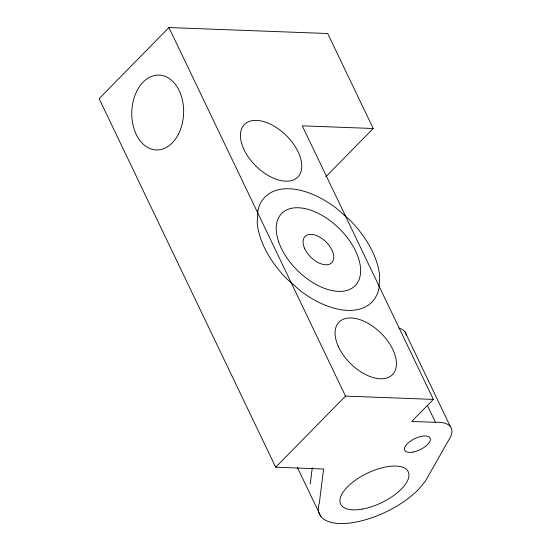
<?xml version="1.0" encoding="UTF-8"?>
<svg xmlns="http://www.w3.org/2000/svg" width="551" height="551" viewBox="0 0 551 551"><rect width="100%" height="100%" fill="white"/><g stroke="black" fill="none" stroke-linecap="round" stroke-linejoin="round"><path stroke-width="0.83" d="M310.234 484.019L312.259 467.868M325.744 176.857L373.213 128.5L327.7 33.515L168.937 27.55L99.118 98.67L275.7 467.22L323.595 469.025L319.339 503.015A60.886 26.593 -25.6 0 0 351.063 522.871A60.886 26.593 -25.6 0 0 418.361 489.598L425.441 481.037L448.789 439.932A37.468 16.365 -25.6 0 0 435.476 422.335L427.335 405.343M275.7 467.22L345.511 396.1L433.341 399.399L302.272 125.835L373.213 128.5M433.341 399.399L411.707 421.439L435.476 422.335M404.93 331.757L450.436 426.75M168.937 27.55L345.511 396.1M297.464 467.627L320.772 516.28M398.848 328.086A37.468 16.365 -25.6 0 1 406.369 335.442M257.916 210.51L257.193 222.804A74.936 43.061 44.5 0 0 287.278 279.316L300.846 291.148A74.936 43.061 44.5 0 0 378.95 288.628L379.673 276.333A74.936 43.061 44.5 0 0 349.589 219.821L336.02 207.989A74.936 43.061 44.5 0 0 257.916 210.51M243.514 148.543A37.468 21.53 44.5 0 0 296.555 178.166A37.468 21.53 44.5 0 0 273.234 125.635A37.468 21.53 44.5 0 0 243.514 148.543M362.627 509.028A37.468 16.365 -25.6 0 0 408.443 472.241A37.468 16.365 -25.6 0 0 352.261 482.58A37.468 16.365 -25.6 0 0 362.627 509.028M338.176 346.118A37.468 21.53 44.5 0 0 391.217 375.741A37.468 21.53 44.5 0 0 367.896 323.21A37.468 21.53 44.5 0 0 338.176 346.118M304.641 248.453A18.734 10.765 44.5 0 0 331.158 263.261A18.734 10.765 44.5 0 0 319.497 236.992A18.734 10.765 44.5 0 0 304.641 248.453M178.31 134.41A37.468 25.931 -87.8 0 0 161.037 75.239A37.468 25.931 -87.8 0 0 133.735 127.866A37.468 25.931 -87.8 0 0 178.31 134.41M278.682 241.903A51.518 29.602 44.5 0 0 350.615 289.006A51.518 29.602 44.5 0 0 325.999 217.797A51.518 29.602 44.5 0 0 278.682 241.903M412.974 452.089A14.05 6.137 -25.6 0 0 430.159 438.293A14.05 6.137 -25.6 0 0 409.09 442.164A14.05 6.137 -25.6 0 0 412.974 452.089"/></g></svg>
